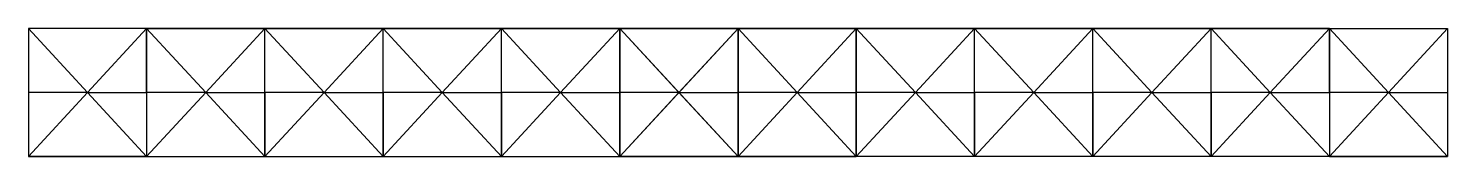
# Model space of a CAD drawing. Header units: millimetres. Extents: x 0 to 72000, y 0 to 6500.
import ezdxf

# ---------------------------------------------------------------- set-up
doc = ezdxf.new("R2010")
doc.units = ezdxf.units.MM
for name, color, linetype in [('pil', 6, 'Continuous'), ('steel', 1, 'Continuous'), ('strada', 3, 'Continuous')]:
    doc.layers.add(name, color=color, linetype=linetype)

msp = doc.modelspace()

# ---------------------------------------------------------------- linework, layer by layer
at = {"layer": 'pil'}
for p, q in [((30000, 6500), (30000, 6500, -5000)), ((36000, 6500, -5000), (36000, 6500)), ((42000, 6500), (42000, 6500, -5000)), ((30000, 0, -5000), (30000, 0)), ((36000, 0), (36000, 0, -5000)), ((42000, 0), (42000, 0, -5000))]:
    msp.add_line(p, q, dxfattribs=at)
at = {"layer": 'steel'}
for p, q in [((6000, 6500, 4000), (0, 6500)), ((6000, 6500), (6000, 6500, 4000)), ((12000, 6500, 4000), (6000, 6500, 4000)), ((6000, 6500, 4000), (6000, 0, 4000)), ((6000, 6500, 4000), (12000, 6500)), ((9000, 3250, 4000), (6000, 6500, 4000)), ((12000, 6500, 4000), (9000, 3250, 4000)), ((12000, 6500), (12000, 6500, 4000)), ((12000, 0, 4000), (12000, 6500, 4000)), ((18000, 6500, 4000), (12000, 6500, 4000)), ((12000, 6500, 4000), (18000, 6500)), ((15000, 3250, 4000), (12000, 6500, 4000)), ((18000, 6500, 4000), (15000, 3250, 4000)), ((18000, 6500), (18000, 6500, 4000)), ((18000, 0, 4000), (18000, 6500, 4000)), ((24000, 6500, 4000), (18000, 6500, 4000)), ((18000, 6500, 4000), (24000, 6500)), ((21000, 3250, 4000), (18000, 6500, 4000)), ((24000, 6500, 4000), (21000, 3250, 4000)), ((24000, 6500), (24000, 6500, 4000)), ((24000, 0, 4000), (24000, 6500, 4000)), ((30000, 6500, 4000), (24000, 6500, 4000)), ((24000, 6500, 4000), (30000, 6500)), ((27000, 3250, 4000), (24000, 6500, 4000)), ((30000, 6500, 4000), (27000, 3250, 4000)), ((30000, 6500), (30000, 6500, 4000)), ((30000, 0, 4000), (30000, 6500, 4000)), ((36000, 6500, 4000), (30000, 6500, 4000)), ((30000, 6500, 4000), (36000, 6500)), ((33000, 3250, 4000), (30000, 6500, 4000)), ((33000, 6500, -2500), (30000, 6500)), ((33000, 6500, -2500), (30000, 6500, -5000)), ((30000, 6500, -5000), (30000, 0, -5000)), ((30000, 6500, -5000), (36000, 6500, -5000)), ((30000, 6500), (36000, 0, -5000)), ((30000, 0), (36000, 6500, -5000)), ((30000, 6500, -5000), (36000, 0, -5000)), ((30000, 0, -5000), (36000, 6500, -5000)), ((36000, 6500, 4000), (33000, 3250, 4000)), ((36000, 6500), (33000, 6500, -2500)), ((36000, 6500, -5000), (33000, 6500, -2500)), ((36000, 6500), (36000, 6500, 4000)), ((36000, 0, 4000), (36000, 6500, 4000)), ((36000, 6500, 4000), (42000, 6500, 4000)), ((42000, 6500, 4000), (36000, 6500)), ((36000, 6500, 4000), (39000, 3250, 4000)), ((36000, 0, -5000), (36000, 6500, -5000)), ((36000, 6500), (39000, 6500, -2500)), ((36000, 6500, -5000), (39000, 6500, -2500)), ((36000, 6500, -5000), (42000, 6500, -5000)), ((36000, 6500, -5000), (42000, 0)), ((42000, 6500), (36000, 0, -5000)), ((36000, 6500, -5000), (42000, 0, -5000)), ((42000, 6500, -5000), (36000, 0, -5000)), ((36000, 3250, -2500), (36000, 6500, -5000)), ((36000, 6500), (36000, 3250, -2500)), ((39000, 3250, 4000), (42000, 6500, 4000)), ((39000, 6500, -2500), (42000, 6500)), ((39000, 6500, -2500), (42000, 6500, -5000)), ((42000, 6500), (42000, 6500, 4000)), ((42000, 0, 4000), (42000, 6500, 4000)), ((42000, 6500, 4000), (48000, 6500, 4000)), ((48000, 6500, 4000), (42000, 6500)), ((42000, 6500, 4000), (45000, 3250, 4000)), ((42000, 6500, -5000), (42000, 0, -5000)), ((45000, 3250, 4000), (48000, 6500, 4000)), ((48000, 6500), (48000, 6500, 4000)), ((48000, 0, 4000), (48000, 6500, 4000)), ((48000, 6500, 4000), (54000, 6500, 4000)), ((54000, 6500, 4000), (48000, 6500)), ((48000, 6500, 4000), (51000, 3250, 4000)), ((51000, 3250, 4000), (54000, 6500, 4000)), ((54000, 6500), (54000, 6500, 4000)), ((54000, 0, 4000), (54000, 6500, 4000)), ((54000, 6500, 4000), (60000, 6500, 4000)), ((60000, 6500, 4000), (54000, 6500)), ((54000, 6500, 4000), (57000, 3250, 4000)), ((57000, 3250, 4000), (60000, 6500, 4000)), ((60000, 6500), (60000, 6500, 4000)), ((60000, 0, 4000), (60000, 6500, 4000)), ((60000, 6500, 4000), (66000, 6500, 4000)), ((66000, 6500, 4000), (60000, 6500)), ((60000, 6500, 4000), (63000, 3250, 4000)), ((63000, 3250, 4000), (66000, 6500, 4000)), ((66000, 6500), (66000, 6500, 4000)), ((66000, 6500, 4000), (72000, 6500)), ((66000, 6500, 4000), (66000, 0, 4000)), ((9000, 3250, 4000), (6000, 3250, 4000)), ((9000, 3250, 4000), (6000, 0, 4000)), ((9000, 3250, 4000), (12000, 0, 4000)), ((9000, 3250, 4000), (12000, 3250, 4000)), ((15000, 3250, 4000), (12000, 3250, 4000)), ((15000, 3250, 4000), (12000, 0, 4000)), ((15000, 3250, 4000), (18000, 0, 4000)), ((15000, 3250, 4000), (18000, 3250, 4000)), ((21000, 3250, 4000), (18000, 3250, 4000)), ((21000, 3250, 4000), (18000, 0, 4000)), ((21000, 3250, 4000), (24000, 0, 4000)), ((21000, 3250, 4000), (24000, 3250, 4000)), ((27000, 3250, 4000), (24000, 3250, 4000)), ((27000, 3250, 4000), (24000, 0, 4000)), ((27000, 3250, 4000), (30000, 0, 4000)), ((27000, 3250, 4000), (30000, 3250, 4000)), ((33000, 3250, 4000), (30000, 3250, 4000)), ((33000, 3250, 4000), (30000, 0, 4000)), ((33000, 3250, 4000), (36000, 0, 4000)), ((33000, 3250, 4000), (36000, 3250, 4000)), ((39000, 3250, 4000), (36000, 0, 4000)), ((39000, 3250, 4000), (36000, 3250, 4000)), ((36000, 3250, -2500), (36000, 0)), ((36000, 3250, -2500), (36000, 0, -5000)), ((39000, 3250, 4000), (42000, 3250, 4000)), ((39000, 3250, 4000), (42000, 0, 4000)), ((45000, 3250, 4000), (42000, 0, 4000)), ((45000, 3250, 4000), (42000, 3250, 4000)), ((45000, 3250, 4000), (48000, 3250, 4000)), ((45000, 3250, 4000), (48000, 0, 4000)), ((51000, 3250, 4000), (48000, 0, 4000)), ((51000, 3250, 4000), (48000, 3250, 4000)), ((51000, 3250, 4000), (54000, 3250, 4000)), ((51000, 3250, 4000), (54000, 0, 4000)), ((57000, 3250, 4000), (54000, 0, 4000)), ((57000, 3250, 4000), (54000, 3250, 4000)), ((57000, 3250, 4000), (60000, 3250, 4000)), ((57000, 3250, 4000), (60000, 0, 4000)), ((63000, 3250, 4000), (60000, 0, 4000)), ((63000, 3250, 4000), (60000, 3250, 4000)), ((63000, 3250, 4000), (66000, 3250, 4000)), ((63000, 3250, 4000), (66000, 0, 4000)), ((6000, 0, 4000), (0, 0)), ((6000, 0), (6000, 0, 4000)), ((6000, 0, 4000), (12000, 0, 4000)), ((6000, 0, 4000), (12000, 0)), ((12000, 0), (12000, 0, 4000)), ((12000, 0, 4000), (18000, 0, 4000)), ((12000, 0, 4000), (18000, 0)), ((18000, 0), (18000, 0, 4000)), ((18000, 0, 4000), (24000, 0, 4000)), ((18000, 0, 4000), (24000, 0)), ((24000, 0), (24000, 0, 4000)), ((24000, 0, 4000), (30000, 0, 4000)), ((24000, 0, 4000), (30000, 0)), ((30000, 0), (30000, 0, 4000)), ((30000, 0, 4000), (36000, 0, 4000)), ((30000, 0, 4000), (36000, 0)), ((33000, 0, -2500), (30000, 0)), ((33000, 0, -2500), (30000, 0, -5000)), ((30000, 0, -5000), (36000, 0, -5000)), ((36000, 0), (33000, 0, -2500)), ((36000, 0, -5000), (33000, 0, -2500)), ((36000, 0), (36000, 0, 4000)), ((42000, 0, 4000), (36000, 0, 4000)), ((42000, 0, 4000), (36000, 0)), ((36000, 0), (39000, 0, -2500)), ((36000, 0, -5000), (39000, 0, -2500)), ((42000, 0, -5000), (36000, 0, -5000)), ((39000, 0, -2500), (42000, 0)), ((42000, 0), (42000, 0, 4000)), ((48000, 0, 4000), (42000, 0, 4000)), ((48000, 0, 4000), (42000, 0)), ((48000, 0), (48000, 0, 4000)), ((54000, 0, 4000), (48000, 0, 4000)), ((54000, 0, 4000), (48000, 0)), ((54000, 0), (54000, 0, 4000)), ((60000, 0, 4000), (54000, 0, 4000)), ((60000, 0, 4000), (54000, 0)), ((60000, 0), (60000, 0, 4000)), ((66000, 0, 4000), (60000, 0, 4000)), ((66000, 0, 4000), (60000, 0)), ((66000, 0), (66000, 0, 4000)), ((66000, 0, 4000), (72000, 0)), ((39000, 0, -2500), (42000, 0, -5000))]:
    msp.add_line(p, q, dxfattribs=at)
at = {"layer": 'strada'}
for p, q in [((6000, 6500), (0, 6500)), ((0, 6500), (0, 3250)), ((3000, 3250), (0, 6500)), ((6000, 6500), (3000, 3250)), ((6000, 3250), (6000, 6500)), ((12000, 6500), (6000, 6500)), ((9000, 3250), (6000, 6500)), ((12000, 6500), (9000, 3250)), ((12000, 3250), (12000, 6500)), ((18000, 6500), (12000, 6500)), ((15000, 3250), (12000, 6500)), ((18000, 6500), (15000, 3250)), ((18000, 3250), (18000, 6500)), ((24000, 6500), (18000, 6500)), ((21000, 3250), (18000, 6500)), ((24000, 6500), (21000, 3250)), ((24000, 3250), (24000, 6500)), ((30000, 6500), (24000, 6500)), ((27000, 3250), (24000, 6500)), ((30000, 6500), (27000, 3250)), ((30000, 3250), (30000, 6500)), ((36000, 6500), (30000, 6500)), ((33000, 3250), (30000, 6500)), ((36000, 6500), (33000, 3250)), ((36000, 3250), (36000, 6500)), ((36000, 6500), (42000, 6500)), ((36000, 6500), (39000, 3250)), ((39000, 3250), (42000, 6500)), ((42000, 3250), (42000, 6500)), ((42000, 6500), (48000, 6500)), ((42000, 6500), (45000, 3250)), ((45000, 3250), (48000, 6500)), ((48000, 3250), (48000, 6500)), ((48000, 6500), (54000, 6500)), ((48000, 6500), (51000, 3250)), ((51000, 3250), (54000, 6500)), ((54000, 3250), (54000, 6500)), ((54000, 6500), (60000, 6500)), ((54000, 6500), (57000, 3250)), ((57000, 3250), (60000, 6500)), ((60000, 3250), (60000, 6500)), ((60000, 6500), (66000, 6500)), ((60000, 6500), (63000, 3250)), ((63000, 3250), (66000, 6500)), ((66000, 3250), (66000, 6500)), ((66000, 6500), (72000, 6500)), ((66000, 6500), (69000, 3250)), ((69000, 3250), (72000, 6500)), ((72000, 6500), (72000, 3250)), ((3000, 3250), (0, 3250)), ((0, 3250), (0, 0)), ((3000, 3250), (0, 0)), ((3000, 3250), (6000, 0)), ((3000, 3250), (6000, 3250)), ((6000, 3250), (6000, 0)), ((9000, 3250), (6000, 3250)), ((9000, 3250), (6000, 0)), ((9000, 3250), (12000, 0)), ((9000, 3250), (12000, 3250)), ((12000, 3250), (12000, 0)), ((15000, 3250), (12000, 3250)), ((15000, 3250), (12000, 0)), ((15000, 3250), (18000, 0)), ((15000, 3250), (18000, 3250)), ((18000, 3250), (18000, 0)), ((21000, 3250), (18000, 3250)), ((21000, 3250), (18000, 0)), ((21000, 3250), (24000, 0)), ((21000, 3250), (24000, 3250)), ((24000, 3250), (24000, 0)), ((27000, 3250), (24000, 3250)), ((27000, 3250), (24000, 0)), ((27000, 3250), (30000, 0)), ((27000, 3250), (30000, 3250)), ((30000, 3250), (30000, 0)), ((33000, 3250), (30000, 3250)), ((33000, 3250), (30000, 0)), ((33000, 3250), (36000, 0)), ((33000, 3250), (36000, 3250)), ((36000, 3250), (36000, 0)), ((39000, 3250), (36000, 0)), ((39000, 3250), (36000, 3250)), ((39000, 3250), (42000, 3250)), ((39000, 3250), (42000, 0)), ((42000, 3250), (42000, 0)), ((45000, 3250), (42000, 0)), ((45000, 3250), (42000, 3250)), ((45000, 3250), (48000, 3250)), ((45000, 3250), (48000, 0)), ((48000, 3250), (48000, 0)), ((51000, 3250), (48000, 0)), ((51000, 3250), (48000, 3250)), ((51000, 3250), (54000, 3250)), ((51000, 3250), (54000, 0)), ((54000, 3250), (54000, 0)), ((57000, 3250), (54000, 0)), ((57000, 3250), (54000, 3250)), ((57000, 3250), (60000, 3250)), ((57000, 3250), (60000, 0)), ((60000, 3250), (60000, 0)), ((63000, 3250), (60000, 0)), ((63000, 3250), (60000, 3250)), ((63000, 3250), (66000, 3250)), ((63000, 3250), (66000, 0)), ((66000, 3250), (66000, 0)), ((69000, 3250), (66000, 0)), ((69000, 3250), (66000, 3250)), ((69000, 3250), (72000, 3250)), ((69000, 3250), (72000, 0)), ((72000, 3250), (72000, 0)), ((0, 0), (6000, 0)), ((6000, 0), (12000, 0)), ((12000, 0), (18000, 0)), ((18000, 0), (24000, 0)), ((24000, 0), (30000, 0)), ((30000, 0), (36000, 0)), ((42000, 0), (36000, 0)), ((48000, 0), (42000, 0)), ((54000, 0), (48000, 0)), ((60000, 0), (54000, 0)), ((66000, 0), (60000, 0)), ((72000, 0), (66000, 0))]:
    msp.add_line(p, q, dxfattribs=at)

doc.saveas('drawing.dxf')
